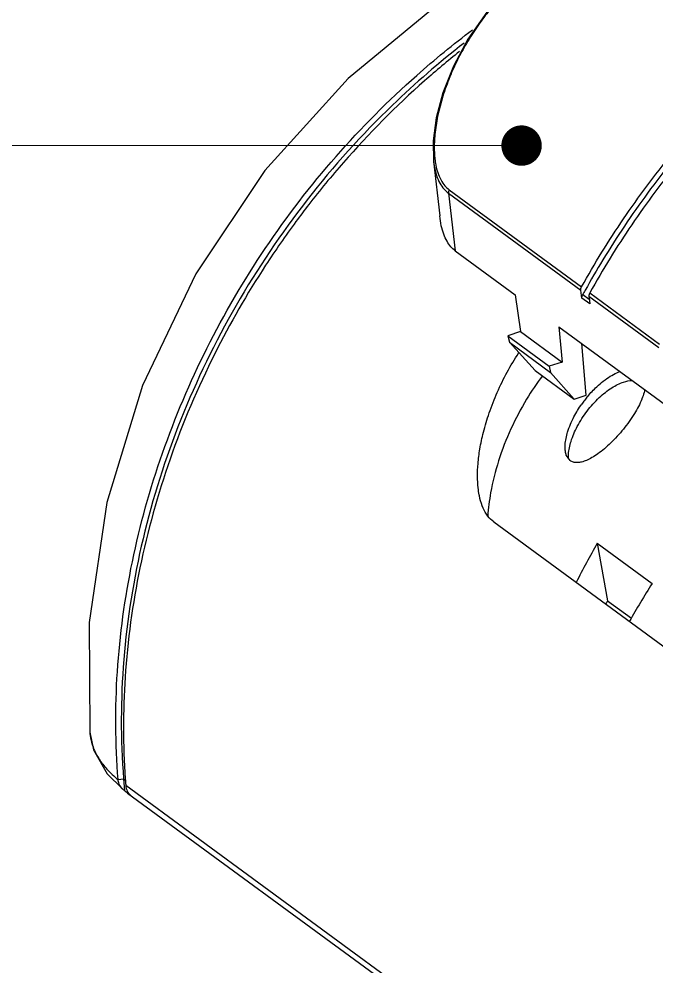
# Model space of a CAD drawing. Header units: millimetres. Extents: x 4086 to 4666, y 411 to 814.
# Drawn here: x 4184.16 to 4209, y 494.94 to 531.87 of the extents above; entities that cross this region are included whole.
import ezdxf

# ---------------------------------------------------------------- set-up
doc = ezdxf.new("R2010")
doc.units = ezdxf.units.MM
doc.styles.add('wuwei', font='SimSun.ttf', dxfattribs={"width": 0.8, "oblique": 10})
doc.dimstyles.new('wuwei', dxfattribs={"dimscale": 1.5, "dimtxt": 2.5, "dimasz": 1.5, "dimexe": 0.3, "dimexo": 0.3, "dimgap": 0.5, "dimtad": 1, "dimdsep": 46, "dimtxsty": 'wuwei', "dimcen": 0, "dimclrd": 42, "dimclre": 256, "dimclrt": 256, "dimazin": 2, "dimtfac": 1, "dimtofl": 0, "dimtmove": 0, "dimatfit": 3, "dimfxl": 1, "dimlwd": 5, "dimlwe": 5, "dimarcsym": 0})

# ---------------------------------------------------------------- blocks, each defined once
blk = doc.blocks.new('u113')
at = {"color": 7, "linetype": 'Continuous'}
for p, q in [((-85.781, 143.646), (-85.435, 140.593)), ((-84.907, 142.056), (-77.533, 136.648)), ((-84.948, 141.864), (-77.571, 136.455)), ((-84.948, 141.864), (-84.574, 138.657)), ((-84.574, 138.657), (-81.23, 136.204)), ((-81.23, 136.204), (-80.935, 134.155)), ((-77.511, 136.014), (-77.571, 136.455)), ((-77.103, 135.933), (-77.473, 136.205)), ((-77.121, 136.124), (-77.098, 135.881)), ((-77.121, 136.124), (-73.227, 133.269)), ((-77.078, 136.314), (-73.189, 133.462)), ((-77.081, 135.699), (-77.511, 136.014)), ((-77.098, 135.881), (-77.081, 135.699)), ((-80.935, 134.155), (-81.647, 133.919)), ((-80.935, 134.155), (-78.624, 132.459)), ((-78.796, 134.419), (-44.741, 109.445)), ((-78.796, 134.419), (-78.624, 132.459)), ((-81.647, 133.919), (-79.336, 132.224)), ((-81.647, 133.919), (-81.55, 133.561)), ((-81.55, 133.561), (-79.261, 131.882)), ((-81.55, 133.561), (-80.124, 131.982)), ((-77.27, 130.615), (-77.522, 133.485)), ((-78.624, 132.459), (-79.336, 132.224)), ((-80.124, 131.982), (-77.952, 130.39)), ((-79.336, 132.224), (-79.261, 131.882)), ((-79.261, 131.882), (-77.952, 130.39)), ((-77.952, 130.39), (-77.27, 130.615)), ((-78.165, 126.966), (-78.384, 127.277)), ((-82.429, 123.55), (-36.817, 90.1)), ((-76.668, 122.359), (-76.084, 119.162)), ((-76.668, 122.359), (-73.606, 120.113)), ((-76.084, 119.162), (-74.762, 118.193)), ((-104.927, 111.85), (-104.927, 111.845)), ((-103.959, 109.52), (-103.105, 108.687)), ((-103.346, 109.197), (-103.04, 109.233)), ((-103.04, 109.233), (-102.92, 109.146)), ((-103.04, 109.233), (-102.988, 108.581)), ((-102.919, 108.878), (-27.768, 53.765)), ((-102.988, 108.581), (-103.024, 108.608)), ((-102.814, 108.449), (-27.499, 53.216))]:
    blk.add_line(p, q, dxfattribs=at)
for points in [[(-73.623, 158.509), (-79.403, 156.119), (-85.235, 152.625), (-90.539, 148.256), (-95.176, 143.13), (-99.025, 137.38), (-101.985, 131.157), (-103.979, 124.624), (-104.952, 117.955), (-104.927, 111.85)], [(-73.386, 155.817), (-73.93, 156.115), (-74.882, 156.333), (-76.012, 156.3), (-77.278, 156.005), (-78.651, 155.429), (-80.096, 154.543), (-81.528, 153.35), (-82.81, 151.941), (-83.86, 150.442), (-84.671, 148.931), (-85.256, 147.455), (-85.63, 146.057), (-85.802, 144.774), (-85.781, 143.646)], [(-104.927, 111.845), (-104.717, 110.852), (-103.959, 109.52)]]:
    blk.add_lwpolyline(points, dxfattribs=at)
for centre, radius, start, end in [((-81.223, 144.283), 4.51, 188.0214, 188.9091), ((-52.385, 109.988), 51.024, 142.2445, 143.5736), ((-52.395, 109.995), 51.011, 143.5731, 146.909), ((-33.473, 112.075), 50.183, 151.1373, 151.2587), ((-33.453, 112.063), 50.206, 150.9253, 151.1373), ((-72.188, 126.35), 6.53, 142.3307, 144.81), ((-72.263, 126.409), 6.434, 140.0165, 142.3361), ((-35.789, 99.116), 47.024, 150.3782, 153.3905), ((-32.136, 93.702), 49.167, 147.508, 150.3713), ((-36.066, 99.043), 44.791, 153.3083, 153.5867), ((-62.919, 112.067), 40.127, 184.051, 184.4173), ((-63.024, 112.059), 40.021, 184.4174, 184.5591), ((-98.569, 114.232), 7.174, 231.9744, 232.8506), ((-98.685, 114.078), 6.981, 232.849, 233.7414), ((-102.215, 108.859), 0.691, 206.5788, 214.0194)]:
    blk.add_arc(centre, radius, start, end, dxfattribs=at)
for points, start_tangent, end_tangent in [([(-73.713, 155.783), (-74.045, 155.981), (-74.478, 156.14), (-75.033, 156.238), (-75.73, 156.246), (-76.547, 156.133), (-77.476, 155.874), (-78.498, 155.446), (-79.53, 154.867), (-80.497, 154.183), (-81.359, 153.445), (-82.096, 152.704), (-82.736, 151.958), (-83.348, 151.139), (-83.942, 150.21), (-84.443, 149.286), (-84.873, 148.337), (-85.258, 147.266), (-85.55, 146.14), (-85.704, 145.134), (-85.738, 144.285), (-85.689, 143.653)], (-0.806427, 0.591334), (0.139581, -0.990211)), ([(-103.346, 109.197), (-103.385, 115.2), (-102.552, 121.331), (-100.872, 127.386), (-98.4, 133.217), (-95.148, 138.784), (-91.209, 143.905), (-86.718, 148.425), (-83.608, 150.962)], (-0.079475, 0.996837), (0.800162, 0.599784)), ([(-77.533, 136.648), (-75.192, 140.438), (-72.526, 144.014), (-69.563, 147.338), (-66.335, 150.372)], (0.48758, 0.873078), (0.758293, 0.651914)), ([(-84.072, 150.229), (-88.068, 146.768), (-92.811, 141.497), (-96.776, 135.604), (-99.853, 129.252), (-101.956, 122.616), (-103.029, 115.881), (-103.04, 109.233)], (-0.790125, -0.612945), (0.079488, -0.996836)), ([(-66.274, 150.076), (-67.926, 148.582), (-69.515, 147.009), (-71.035, 145.364), (-72.483, 143.65), (-73.854, 141.872), (-75.145, 140.035), (-76.353, 138.144), (-77.332, 136.461)], (-0.756556, -0.653929), (-0.485949, -0.873987)), ([(-66.082, 149.873), (-69.113, 147.007), (-72.075, 143.683), (-74.739, 140.106), (-77.078, 136.314)], (-0.754711, -0.656057), (-0.487026, -0.873388)), ([(-84.33, 149.758), (-86.275, 148.124), (-90.794, 143.575), (-92.726, 141.229)], (-0.781877, -0.623433), (-0.612294, -0.79063)), ([(-85.781, 143.642), (-85.752, 143.429), (-85.614, 142.857), (-85.422, 142.416), (-85.195, 142.092), (-84.948, 141.864)], (0.11295, -0.993601), (0.806212, -0.591627)), ([(-85.679, 143.584), (-85.547, 143.022), (-85.363, 142.591), (-85.144, 142.275), (-84.907, 142.056)], (0.154906, -0.987929), (0.806146, -0.591717)), ([(-84.907, 142.056), (-84.934, 141.994), (-84.948, 141.929), (-84.948, 141.864)], (-0.487303, -0.873233), (0.115743, -0.993279)), ([(-84.574, 138.657), (-84.815, 138.88), (-85.027, 139.183), (-85.207, 139.575), (-85.345, 140.05), (-85.435, 140.593)], (-0.806395, 0.591377), (-0.112603, 0.99364)), ([(-95.132, 137.845), (-97.962, 132.921), (-100.45, 127.054), (-102.128, 121), (-102.957, 114.896), (-102.945, 109.233)], (-0.545966, -0.837807), (0.070647, -0.997501)), ([(-77.571, 136.455), (-77.568, 136.553), (-77.533, 136.648)], (-0.136774, 0.990602), (0.48758, 0.873078)), ([(-77.511, 136.014), (-77.508, 136.111), (-77.473, 136.205)], (-0.136773, 0.990602), (0.480856, 0.8768)), ([(-77.078, 136.314), (-77.114, 136.22), (-77.121, 136.124)], (-0.487026, -0.873388), (0.093795, -0.995591)), ([(-83.235, 125.057), (-83.294, 125.45), (-83.329, 126.089), (-83.3, 126.797), (-83.198, 127.607), (-83.001, 128.545), (-82.68, 129.621), (-82.23, 130.769), (-81.674, 131.899), (-81.048, 132.948), (-81.027, 132.981)], (-0.188512, 0.982071), (0.547456, 0.836835)), ([(-77.193, 130.543), (-76.683, 131.082), (-75.935, 131.663), (-75.577, 131.861), (-75.398, 131.939)], (0.642638, 0.76617), (0.9288, 0.370581)), ([(-79.718, 131.686), (-80.597, 130.383), (-81.466, 128.738), (-82.155, 126.954), (-82.597, 125.18), (-82.757, 123.871)], (-0.599958, -0.800031), (-0.06008, -0.998194)), ([(-78.263, 127.321), (-78.121, 128.037), (-77.771, 128.869), (-77.225, 129.726), (-76.549, 130.478), (-75.846, 131.026), (-75.196, 131.341), (-74.703, 131.428)], (0.07011, 0.997539), (0.999839, -0.017929)), ([(-74.014, 130.921), (-74.054, 130.76), (-74.173, 130.41)], (-0.205446, -0.978668), (-0.369288, -0.929315)), ([(-74.173, 130.41), (-74.178, 130.397), (-74.595, 129.582), (-75.205, 128.723), (-75.918, 127.942), (-76.63, 127.344), (-76.957, 127.133), (-77.26, 126.98), (-77.535, 126.888), (-77.779, 126.855), (-77.8, 126.855)], (-0.369288, -0.929315), (-0.999951, 0.009896)), ([(-78.384, 127.277), (-78.394, 127.305), (-78.443, 127.549), (-78.447, 127.841), (-78.309, 128.557), (-77.956, 129.406), (-77.524, 130.113)], (-0.335712, 0.941965), (0.576196, 0.817311)), ([(-78.264, 127.064), (-78.263, 127.321)], (-0.074047, 0.997255), (0.07011, 0.997539)), ([(-77.8, 126.855), (-77.989, 126.881), (-78.165, 126.966)], (-0.999951, 0.009896), (-0.806395, 0.591377)), ([(-82.429, 123.55), (-82.757, 123.877), (-83.013, 124.32), (-83.192, 124.856), (-83.235, 125.057)], (-0.806395, 0.591377), (-0.188512, 0.982071)), ([(-104.927, 111.845), (-104.865, 111.427), (-104.691, 110.881), (-104.403, 110.339), (-103.97, 109.779), (-103.346, 109.198)], (0.07873, -0.996896), (0.781375, -0.624062)), ([(-103.164, 108.746), (-103.286, 108.95), (-103.346, 109.197)], (-0.629237, 0.777213), (-0.079475, 0.996837)), ([(-103.024, 108.608), (-103.164, 108.746)], (-0.78479, 0.619762), (-0.629237, 0.777213)), ([(-102.919, 108.878), (-102.833, 108.55)], (0.079488, -0.996836), (0.448101, -0.893983)), ([(-102.787, 108.473), (-102.654, 108.332)], (0.560237, -0.828332), (0.804439, -0.594035))]:
    blk.add_spline(points, degree=3, dxfattribs=dict(at, start_tangent=start_tangent, end_tangent=end_tangent))
at = {"color": 4}
blk.add_leader([(-80.875, 144.514), (-118.004, 144.514)], dimstyle='wuwei', override={"dimasz": 1.5, "dimldrblk": 'Dot'}, dxfattribs=at)

msp = doc.modelspace()

# ---------------------------------------------------------------- block references
at = {"xscale": 0.7, "yscale": 0.7, "zscale": 0.7}
msp.add_blockref('u113', (4260.366, 425.773), dxfattribs=at)

doc.saveas('drawing.dxf')
